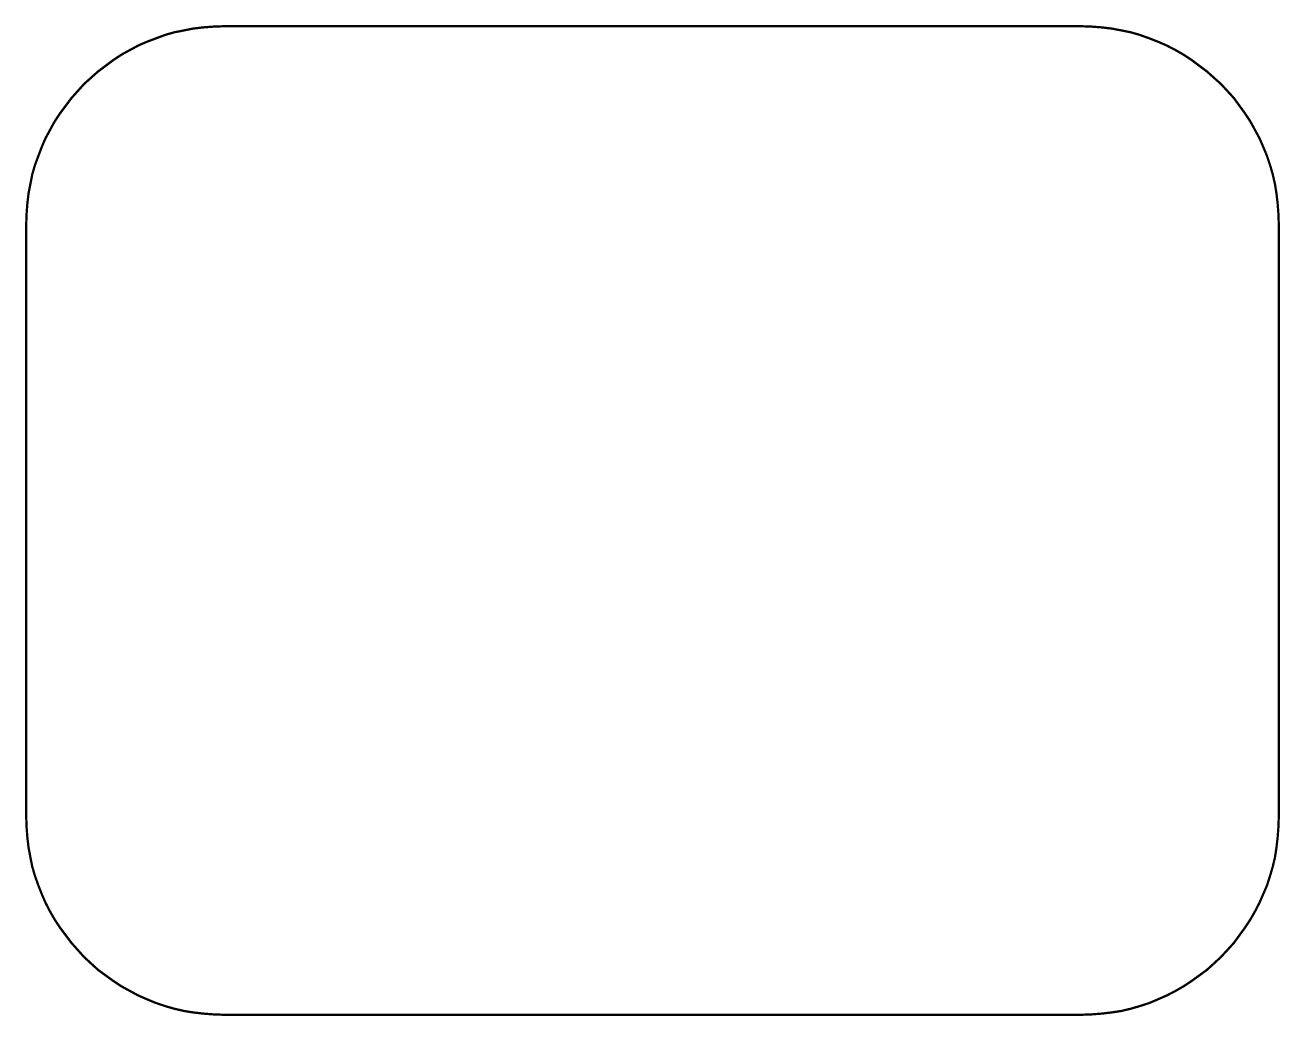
# Model space of a CAD drawing. Extents: x 0.05 to 5.55, y 0.05 to 4.4.
import ezdxf

# ---------------------------------------------------------------- set-up
doc = ezdxf.new("R2010")
doc.units = 0
doc.header["$LTSCALE"] = 0.166667
doc.layers.add('FOREGROUND', color=7, linetype='CONTINUOUS')

msp = doc.modelspace()

# ---------------------------------------------------------------- linework, layer by layer
at = {"layer": 'FOREGROUND', "linetype": 'CONTINUOUS', "const_width": 0.01}
msp.add_lwpolyline([(0.915, 4.391667), (4.676667, 4.391667), (4.721667, 4.39), (4.765, 4.386667), (4.808333, 4.381667), (4.851667, 4.373333), (4.893333, 4.365), (4.933333, 4.353333), (4.975, 4.338333), (5.013333, 4.323333), (5.051667, 4.306667), (5.09, 4.286667), (5.125, 4.266667), (5.16, 4.243333), (5.226667, 4.193333), (5.288333, 4.138333), (5.345, 4.076667), (5.393333, 4.01), (5.416667, 3.975), (5.436667, 3.938333), (5.456667, 3.901667), (5.473333, 3.863333), (5.49, 3.823333), (5.503333, 3.783333), (5.515, 3.743333), (5.525, 3.7), (5.531667, 3.658333), (5.536667, 3.615), (5.54, 3.571667), (5.541667, 3.526667), (5.541667, 0.923333), (5.54, 0.878333), (5.536667, 0.835), (5.531667, 0.791667), (5.525, 0.748333), (5.515, 0.706667), (5.503333, 0.666667), (5.49, 0.625), (5.473333, 0.586667), (5.456667, 0.548333), (5.436667, 0.51), (5.416667, 0.475), (5.393333, 0.44), (5.345, 0.373333), (5.288333, 0.311667), (5.226667, 0.255), (5.16, 0.206667), (5.125, 0.183333), (5.09, 0.163333), (5.051667, 0.143333), (5.013333, 0.126667), (4.975, 0.11), (4.933333, 0.096667), (4.893333, 0.085), (4.851667, 0.075), (4.808333, 0.068333), (4.765, 0.063333), (4.721667, 0.06), (4.676667, 0.058333), (0.915, 0.058333), (0.87, 0.06), (0.826667, 0.063333), (0.783333, 0.068333), (0.741667, 0.075), (0.698333, 0.085), (0.658333, 0.096667), (0.618333, 0.11), (0.578333, 0.126667), (0.54, 0.143333), (0.503333, 0.163333), (0.466667, 0.183333), (0.431667, 0.206667), (0.365, 0.255), (0.303333, 0.311667), (0.248333, 0.373333), (0.198333, 0.44), (0.175, 0.475), (0.155, 0.51), (0.135, 0.548333), (0.118333, 0.586667), (0.103333, 0.625), (0.088333, 0.666667), (0.076667, 0.706667), (0.068333, 0.748333), (0.06, 0.791667), (0.055, 0.835), (0.051667, 0.878333), (0.05, 0.923333), (0.05, 3.526667), (0.051667, 3.571667), (0.055, 3.615), (0.06, 3.658333), (0.068333, 3.7), (0.076667, 3.743333), (0.088333, 3.783333), (0.103333, 3.823333), (0.118333, 3.863333), (0.135, 3.901667), (0.155, 3.938333), (0.175, 3.975), (0.198333, 4.01), (0.248333, 4.076667), (0.303333, 4.138333), (0.365, 4.193333), (0.431667, 4.243333), (0.466667, 4.266667), (0.503333, 4.286667), (0.54, 4.306667), (0.578333, 4.323333), (0.618333, 4.338333), (0.658333, 4.353333), (0.698333, 4.365), (0.741667, 4.373333), (0.783333, 4.381667), (0.826667, 4.386667), (0.87, 4.39)], close=True, dxfattribs=at)
at = {"layer": 'FOREGROUND', "color": 7, "linetype": 'CONTINUOUS'}
msp.add_lwpolyline([(0.915, 4.391667), (4.676667, 4.391667), (4.721667, 4.39), (4.765, 4.386667), (4.808333, 4.381667), (4.851667, 4.373333), (4.893333, 4.365), (4.933333, 4.353333), (4.975, 4.338333), (5.013333, 4.323333), (5.051667, 4.306667), (5.09, 4.286667), (5.125, 4.266667), (5.16, 4.243333), (5.226667, 4.193333), (5.288333, 4.138333), (5.345, 4.076667), (5.393333, 4.01), (5.416667, 3.975), (5.436667, 3.938333), (5.456667, 3.901667), (5.473333, 3.863333), (5.49, 3.823333), (5.503333, 3.783333), (5.515, 3.743333), (5.525, 3.7), (5.531667, 3.658333), (5.536667, 3.615), (5.54, 3.571667), (5.541667, 3.526667), (5.541667, 0.923333), (5.54, 0.878333), (5.536667, 0.835), (5.531667, 0.791667), (5.525, 0.748333), (5.515, 0.706667), (5.503333, 0.666667), (5.49, 0.625), (5.473333, 0.586667), (5.456667, 0.548333), (5.436667, 0.51), (5.416667, 0.475), (5.393333, 0.44), (5.345, 0.373333), (5.288333, 0.311667), (5.226667, 0.255), (5.16, 0.206667), (5.125, 0.183333), (5.09, 0.163333), (5.051667, 0.143333), (5.013333, 0.126667), (4.975, 0.11), (4.933333, 0.096667), (4.893333, 0.085), (4.851667, 0.075), (4.808333, 0.068333), (4.765, 0.063333), (4.721667, 0.06), (4.676667, 0.058333), (0.915, 0.058333), (0.87, 0.06), (0.826667, 0.063333), (0.783333, 0.068333), (0.741667, 0.075), (0.698333, 0.085), (0.658333, 0.096667), (0.618333, 0.11), (0.578333, 0.126667), (0.54, 0.143333), (0.503333, 0.163333), (0.466667, 0.183333), (0.431667, 0.206667), (0.365, 0.255), (0.303333, 0.311667), (0.248333, 0.373333), (0.198333, 0.44), (0.175, 0.475), (0.155, 0.51), (0.135, 0.548333), (0.118333, 0.586667), (0.103333, 0.625), (0.088333, 0.666667), (0.076667, 0.706667), (0.068333, 0.748333), (0.06, 0.791667), (0.055, 0.835), (0.051667, 0.878333), (0.05, 0.923333), (0.05, 3.526667), (0.051667, 3.571667), (0.055, 3.615), (0.06, 3.658333), (0.068333, 3.7), (0.076667, 3.743333), (0.088333, 3.783333), (0.103333, 3.823333), (0.118333, 3.863333), (0.135, 3.901667), (0.155, 3.938333), (0.175, 3.975), (0.198333, 4.01), (0.248333, 4.076667), (0.303333, 4.138333), (0.365, 4.193333), (0.431667, 4.243333), (0.466667, 4.266667), (0.503333, 4.286667), (0.54, 4.306667), (0.578333, 4.323333), (0.618333, 4.338333), (0.658333, 4.353333), (0.698333, 4.365), (0.741667, 4.373333), (0.783333, 4.381667), (0.826667, 4.386667), (0.87, 4.39)], close=True, dxfattribs=at)

doc.saveas('drawing.dxf')
